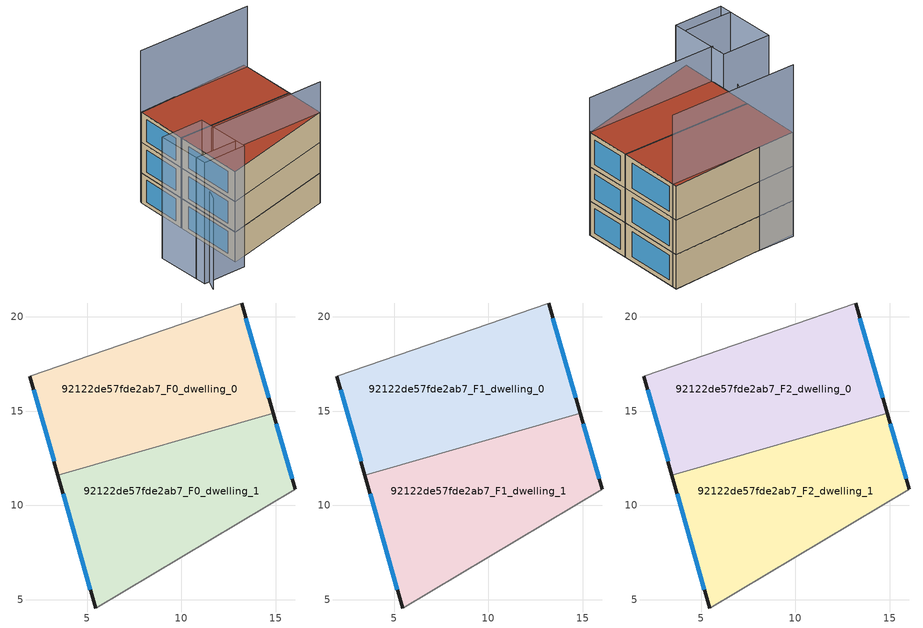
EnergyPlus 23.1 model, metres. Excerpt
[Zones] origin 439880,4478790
92122de57fde2ab7_F0_dwelling_0
 floor ground (EU_floor_Construction): 14.87,14.88 13.19,20.73 5.19,17.95 1.97,16.86 3.46,11.6 z0
 wall outside (EU_wall_Construction): 13.19,20.73 14.87,14.88 / 3.46,11.6 1.97,16.86 z0:3
 wall adiabatic (EU_wall_Construction): 1.97,16.86 5.19,17.95 13.19,20.73 z0:3
 wall to 92122de57fde2ab7_F0_dwelling_1 (EU_wall_Construction): 14.87,14.88 3.46,11.6 z0:3
 window (EU_Window_Construction): 13.42,19.92 14.64,15.69 / 3.25,12.33 2.18,16.13 z0.42:2.58
92122de57fde2ab7_F0_dwelling_1
 floor ground (EU_floor_Construction): 16.03,10.86 14.87,14.88 3.46,11.6 5.45,4.56 z0
 wall outside (EU_wall_Construction): 5.45,4.56 3.46,11.6 / 14.87,14.88 16.03,10.86 z0:3
 wall adiabatic (EU_wall_Construction): 16.03,10.86 5.45,4.56 z0:3
 window (EU_Window_Construction): 5.18,5.54 3.74,10.62 / 15.03,14.32 15.87,11.42 z0.42:2.58
92122de57fde2ab7_F1_dwelling_0
 floor to 92122de57fde2ab7_F0_dwelling_0 (EU_floor_Construction): 14.87,14.88 13.19,20.73 5.19,17.95 1.97,16.86 3.46,11.6 z3
 wall outside (EU_wall_Construction): 13.19,20.73 14.87,14.88 / 3.46,11.6 1.97,16.86 z3:6
 wall adiabatic (EU_wall_Construction): 1.97,16.86 5.19,17.95 13.19,20.73 z3:6
 wall to 92122de57fde2ab7_F1_dwelling_1 (EU_wall_Construction): 14.87,14.88 3.46,11.6 z3:6
 window (EU_Window_Construction): 13.42,19.92 14.64,15.69 / 3.25,12.33 2.18,16.13 z3.42:5.58
92122de57fde2ab7_F1_dwelling_1
 floor to 92122de57fde2ab7_F0_dwelling_1 (EU_floor_Construction): 16.03,10.86 14.87,14.88 3.46,11.6 5.45,4.56 z3
 wall outside (EU_wall_Construction): 5.45,4.56 3.46,11.6 / 14.87,14.88 16.03,10.86 z3:6
 wall adiabatic (EU_wall_Construction): 16.03,10.86 5.45,4.56 z3:6
 window (EU_Window_Construction): 5.18,5.54 3.74,10.62 / 15.03,14.32 15.87,11.42 z3.42:5.58
92122de57fde2ab7_F2_dwelling_0
 floor to 92122de57fde2ab7_F1_dwelling_0 (EU_floor_Construction): 14.87,14.88 13.19,20.73 5.19,17.95 1.97,16.86 3.46,11.6 z6
 wall outside (EU_wall_Construction): 13.19,20.73 14.87,14.88 / 3.46,11.6 1.97,16.86 z6:9
 wall adiabatic (EU_wall_Construction): 1.97,16.86 5.19,17.95 13.19,20.73 z6:9
 wall to 92122de57fde2ab7_F2_dwelling_1 (EU_wall_Construction): 14.87,14.88 3.46,11.6 z6:9
 window (EU_Window_Construction): 13.42,19.92 14.64,15.69 / 3.25,12.33 2.18,16.13 z6.42:8.58
 roof outside (EU_roof_Construction): 13.19,20.73 14.87,14.88 3.46,11.6 1.97,16.86 5.19,17.95 z9
92122de57fde2ab7_F2_dwelling_1
 floor to 92122de57fde2ab7_F1_dwelling_1 (EU_floor_Construction): 16.03,10.86 14.87,14.88 3.46,11.6 5.45,4.56 z6
 wall outside (EU_wall_Construction): 5.45,4.56 3.46,11.6 / 14.87,14.88 16.03,10.86 z6:9
 wall adiabatic (EU_wall_Construction): 16.03,10.86 5.45,4.56 z6:9
 window (EU_Window_Construction): 5.18,5.54 3.74,10.62 / 15.03,14.32 15.87,11.42 z6.42:8.58
 roof outside (EU_roof_Construction): 14.87,14.88 16.03,10.86 5.45,4.56 3.46,11.6 z9
shading: 1.32,3.39 5.45,4.56 / 4.51,7.48 16.03,10.86 / 1.64,2.27 0.01,7.65 / 0.01,7.65 4.22,8.92 / 4.22,8.92 5.84,3.55 / 5.84,3.55 1.64,2.27 z0:12; 13.3,20.34 2.02,17.02 z0:15; 3.31,11.01 1.97,1.18 z0:9
[Building]
EU S2 Campaign: North Axis=0; Terrain=City; Solar Distribution=FullExterior
[Site:Location]
Madrid: Latitude=40.5; Longitude=-3.5; Time Zone=1; Elevation=609
[SizingPeriod:WeatherFileDays]
AnnualSizingPeriod: Begin Month=1; Begin Day of Month=1; End Month=12; End Day of Month=31; Day of Week for Start Day=Monday; Use Weather File Daylight Saving Period=No; Use Weather File Rain and Snow Indicators=No
[MATERIAL]
EU_InternalMass_Material: Roughness=MediumRough; Thickness=0.1; Conductivity=1; Density=1800; Specific Heat=900; Thermal Absorptance=0.9; Solar Absorptance=0.7; Visible Absorptance=0.7
[MATERIAL:NOMASS] Roughness=MediumRough; Thermal Absorptance=0.9; Solar Absorptance=0.7; Visible Absorptance=0.7
Name | Thermal Resistance
EU_wall_NoMass | 1.60022
EU_roof_NoMass | 1.57597
EU_floor_NoMass | 0.470652
[WINDOWMATERIAL:SIMPLEGLAZINGSYSTEM]
EU_Window_SimpleGlazing: UFactor=3.28802; Solar Heat Gain Coefficient=0.85; Visible Transmittance=0.85
[CONSTRUCTION]
EU_wall_Construction: EU_wall_NoMass
EU_roof_Construction: EU_roof_NoMass
EU_floor_Construction: EU_floor_NoMass
EU_InternalMass_Construction: EU_InternalMass_Material
EU_Window_Construction: EU_Window_SimpleGlazing
[ZONE] Type=1; Multiplier=1; Ceiling Height=autocalculate; Floor Area=autocalculate; Part of Total Floor Area=Yes
Name | Volume
92122de57fde2ab7_F0_dwelling_0; 92122de57fde2ab7_F1_dwelling_0; 92122de57fde2ab7_F2_dwelling_0 | 205.077
92122de57fde2ab7_F0_dwelling_1; 92122de57fde2ab7_F1_dwelling_1; 92122de57fde2ab7_F2_dwelling_1 | 205.07
[INTERNALMASS] Construction=EU_InternalMass_Construction
Name | Zone or ZoneList | Surface Area
92122de57fde2ab7_F0_dwelling_0_EU_InternalMass | 92122de57fde2ab7_F0_dwelling_0 | 68.3592
92122de57fde2ab7_F0_dwelling_1_EU_InternalMass | 92122de57fde2ab7_F0_dwelling_1 | 68.3567
92122de57fde2ab7_F1_dwelling_0_EU_InternalMass | 92122de57fde2ab7_F1_dwelling_0 | 68.3592
92122de57fde2ab7_F1_dwelling_1_EU_InternalMass | 92122de57fde2ab7_F1_dwelling_1 | 68.3567
92122de57fde2ab7_F2_dwelling_0_EU_InternalMass | 92122de57fde2ab7_F2_dwelling_0 | 68.3592
92122de57fde2ab7_F2_dwelling_1_EU_InternalMass | 92122de57fde2ab7_F2_dwelling_1 | 68.3567
[OTHEREQUIPMENT] Fuel Type=Electricity; Design Level Calculation Method=Watts/Area; Power per Zone Floor Area=1; Fraction Latent=0; Fraction Radiant=0; Fraction Lost=0; Carbon Dioxide Generation Rate=0; EndUse Subcategory=EU_Step8_InternalGains
Name | Zone or ZoneList or Space or SpaceList | Schedule
EU_Step8_InternalGain_92122de57fde2ab7_F0_dwelling_0_f000 | 92122de57fde2ab7_F0_dwelling_0 | EU_Step8_GainSchedule_92122de57fde2ab7_F0_dwelling_0_f000
EU_Step8_InternalGain_92122de57fde2ab7_F0_dwelling_1_f000 | 92122de57fde2ab7_F0_dwelling_1 | EU_Step8_GainSchedule_92122de57fde2ab7_F0_dwelling_1_f000
EU_Step8_InternalGain_92122de57fde2ab7_F1_dwelling_0_f000 | 92122de57fde2ab7_F1_dwelling_0 | EU_Step8_GainSchedule_92122de57fde2ab7_F1_dwelling_0_f000
EU_Step8_InternalGain_92122de57fde2ab7_F1_dwelling_1_f000 | 92122de57fde2ab7_F1_dwelling_1 | EU_Step8_GainSchedule_92122de57fde2ab7_F1_dwelling_1_f000
EU_Step8_InternalGain_92122de57fde2ab7_F2_dwelling_0_f000 | 92122de57fde2ab7_F2_dwelling_0 | EU_Step8_GainSchedule_92122de57fde2ab7_F2_dwelling_0_f000
EU_Step8_InternalGain_92122de57fde2ab7_F2_dwelling_1_f000 | 92122de57fde2ab7_F2_dwelling_1 | EU_Step8_GainSchedule_92122de57fde2ab7_F2_dwelling_1_f000
[ZONEVENTILATION:DESIGNFLOWRATE] Schedule=EU_AlwaysOn; Design Flow Rate Calculation Method=AirChanges/Hour; Air Changes per Hour=0.480704; Ventilation Type=Natural; Fan Pressure Rise=0; Fan Total Efficiency=1; Constant Term Coefficient=1; Temperature Term Coefficient=0; Velocity Term Coefficient=0; Velocity Squared Term Coefficient=0; Minimum Indoor Temperature=-100; Maximum Indoor Temperature=100; Delta Temperature=-100; Minimum Outdoor Temperature=-100; Maximum Outdoor Temperature=100; Maximum Wind Speed=40
Name | Zone or ZoneList or Space or SpaceList
EU_ConstantAir_92122de57fde2ab7_F0_dwelling_0 | 92122de57fde2ab7_F0_dwelling_0
EU_ConstantAir_92122de57fde2ab7_F0_dwelling_1 | 92122de57fde2ab7_F0_dwelling_1
EU_ConstantAir_92122de57fde2ab7_F1_dwelling_0 | 92122de57fde2ab7_F1_dwelling_0
EU_ConstantAir_92122de57fde2ab7_F1_dwelling_1 | 92122de57fde2ab7_F1_dwelling_1
EU_ConstantAir_92122de57fde2ab7_F2_dwelling_0 | 92122de57fde2ab7_F2_dwelling_0
EU_ConstantAir_92122de57fde2ab7_F2_dwelling_1 | 92122de57fde2ab7_F2_dwelling_1
[HVACTEMPLATE:THERMOSTAT] Constant Heating Setpoint=20; Constant Cooling Setpoint=50
EU_HeatOnly_92122de57fde2ab7_F0_dwelling_0; EU_HeatOnly_92122de57fde2ab7_F0_dwelling_1; EU_HeatOnly_92122de57fde2ab7_F1_dwelling_0; EU_HeatOnly_92122de57fde2ab7_F1_dwelling_1; EU_HeatOnly_92122de57fde2ab7_F2_dwelling_0; EU_HeatOnly_92122de57fde2ab7_F2_dwelling_1
[HVACTEMPLATE:ZONE:IDEALLOADSAIRSYSTEM] System Availability Schedule=EU_AlwaysOn; Maximum Heating Supply Air Temperature=50; Minimum Cooling Supply Air Temperature=13; Maximum Heating Supply Air Humidity Ratio=0.0156; Minimum Cooling Supply Air Humidity Ratio=0.0077; Heating Limit=NoLimit; Cooling Limit=NoLimit; Heating Availability Schedule=EU_AlwaysOn; Cooling Availability Schedule=EU_CoolingOff; Dehumidification Control Type=ConstantSensibleHeatRatio; Cooling Sensible Heat Ratio=0.7; Dehumidification Setpoint=60; Humidification Control Type=None; Humidification Setpoint=30; Outdoor Air Method=None; Outdoor Air Flow Rate per Person=0.00944; Outdoor Air Flow Rate per Zone Floor Area=0; Outdoor Air Flow Rate per Zone=0; Demand Controlled Ventilation Type=None; Outdoor Air Economizer Type=NoEconomizer; Heat Recovery Type=None; Sensible Heat Recovery Effectiveness=0.7; Latent Heat Recovery Effectiveness=0.65
Name | Template Thermostat
92122de57fde2ab7_F0_dwelling_0 | EU_HeatOnly_92122de57fde2ab7_F0_dwelling_0
92122de57fde2ab7_F0_dwelling_1 | EU_HeatOnly_92122de57fde2ab7_F0_dwelling_1
92122de57fde2ab7_F1_dwelling_0 | EU_HeatOnly_92122de57fde2ab7_F1_dwelling_0
92122de57fde2ab7_F1_dwelling_1 | EU_HeatOnly_92122de57fde2ab7_F1_dwelling_1
92122de57fde2ab7_F2_dwelling_0 | EU_HeatOnly_92122de57fde2ab7_F2_dwelling_0
92122de57fde2ab7_F2_dwelling_1 | EU_HeatOnly_92122de57fde2ab7_F2_dwelling_1
[SIZING:ZONE] Zone Cooling Design Supply Air Temperature Input Method=SupplyAirTemperature; Zone Cooling Design Supply Air Temperature=13; Zone Heating Design Supply Air Temperature Input Method=SupplyAirTemperature; Zone Heating Design Supply Air Temperature=50; Zone Cooling Design Supply Air Humidity Ratio=0.008; Zone Heating Design Supply Air Humidity Ratio=0.008; Cooling Design Air Flow Method=DesignDay; Cooling Design Air Flow Rate=0; Cooling Minimum Air Flow per Zone Floor Area=0.000762; Cooling Minimum Air Flow=0; Cooling Minimum Air Flow Fraction=0.2; Heating Design Air Flow Method=DesignDay; Heating Design Air Flow Rate=0; Heating Maximum Air Flow per Zone Floor Area=0.002032; Heating Maximum Air Flow=0.141576; Heating Maximum Air Flow Fraction=0.3; Account for Dedicated Outdoor Air System=No; Dedicated Outdoor Air System Control Strategy=NeutralSupplyAir; Dedicated Outdoor Air Low Setpoint Temperature for Design=autosize; Dedicated Outdoor Air High Setpoint Temperature for Design=autosize; Zone Load Sizing Method=Sensible Load Only No Latent Load; Zone Latent Cooling Design Supply Air Humidity Ratio Input Method=HumidityRatioDifference; Zone Cooling Design Supply Air Humidity Ratio Difference=0.005; Zone Latent Heating Design Supply Air Humidity Ratio Input Method=HumidityRatioDifference; Zone Humidification Design Supply Air Humidity Ratio Difference=0.005
92122de57fde2ab7_F0_dwelling_0; 92122de57fde2ab7_F0_dwelling_1; 92122de57fde2ab7_F1_dwelling_0; 92122de57fde2ab7_F1_dwelling_1; 92122de57fde2ab7_F2_dwelling_0; 92122de57fde2ab7_F2_dwelling_1
[SCHEDULE:CONSTANT]
Name | Hourly Value
EU_AlwaysOn | 1
EU_CoolingOff | 0
[SCHEDULE:FILE] Column Number=1; Rows to Skip at Top=0; Number of Hours of Data=8760; Column Separator=Comma; Interpolate to Timestep=No; Minutes per Item=60; Adjust Schedule for Daylight Savings=Yes
Name | File
EU_Step8_GainSchedule_92122de57fde2ab7_F0_dwelling_0_f000 | ../../schedules/92122de57fde2ab7/92122de57fde2ab7_F0_dwelling_0_f000_gain.csv
EU_Step8_GainSchedule_92122de57fde2ab7_F0_dwelling_1_f000 | ../../schedules/92122de57fde2ab7/92122de57fde2ab7_F0_dwelling_1_f000_gain.csv
EU_Step8_GainSchedule_92122de57fde2ab7_F1_dwelling_0_f000 | ../../schedules/92122de57fde2ab7/92122de57fde2ab7_F1_dwelling_0_f000_gain.csv
EU_Step8_GainSchedule_92122de57fde2ab7_F1_dwelling_1_f000 | ../../schedules/92122de57fde2ab7/92122de57fde2ab7_F1_dwelling_1_f000_gain.csv
EU_Step8_GainSchedule_92122de57fde2ab7_F2_dwelling_0_f000 | ../../schedules/92122de57fde2ab7/92122de57fde2ab7_F2_dwelling_0_f000_gain.csv
EU_Step8_GainSchedule_92122de57fde2ab7_F2_dwelling_1_f000 | ../../schedules/92122de57fde2ab7/92122de57fde2ab7_F2_dwelling_1_f000_gain.csv
